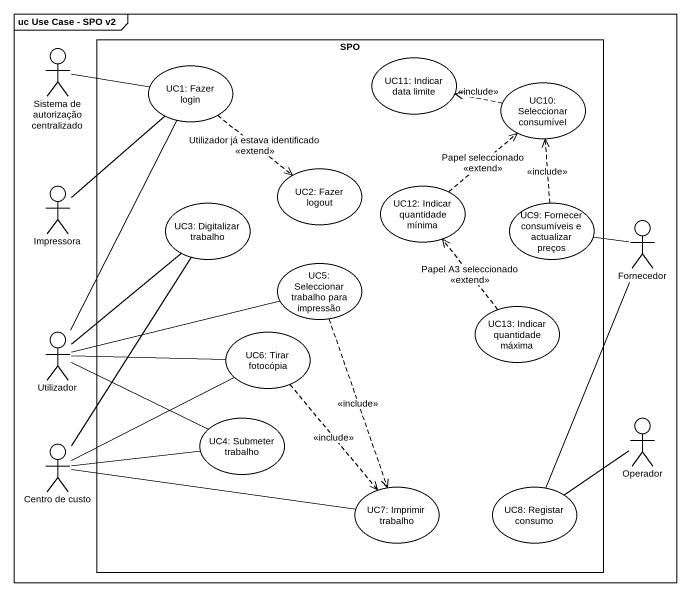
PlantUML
@startuml
mainframe uc Use Case - SPO v2
actor "Sistema de autorização centralizado" as Sistema_de_autorização
rectangle SPO {
  usecase "UC1: Fazer login" as UC1_Fazer_login
  usecase "UC11: Indicar data limite" as UC11_Indicar_data_limite
  usecase "UC10: Seleccionar consumível" as UC10_Seleccionar_consumível
  usecase "UC2: Fazer logout" as UC2_Fazer_logout
  usecase "UC3: Digitalizar trabalho" as UC3_Digitalizar_trabalho
  usecase "UC12: Indicar quantidade mínima" as UC12_Indicar_quantidade
  usecase "UC9: Fornecer consumíveis e actualizar preços" as UC9_Fornecer_consumíveis_e
  usecase "UC5: Seleccionar trabalho para impressão" as UC5_Seleccionar_trabalho
  usecase "UC6: Tirar fotocópia" as UC6_Tirar_fotocópia
  usecase "UC13: Indicar quantidade máxima" as UC13_Indicar_quantidade
  usecase "UC4: Submeter trabalho" as UC4_Submeter_trabalho
  usecase "UC7: Imprimir trabalho" as UC7_Imprimir_trabalho
  usecase "UC8: Registar consumo" as UC8_Registar_consumo
}
actor Impressora
actor Fornecedor
actor Utilizador
actor "Centro de custo" as Centro_de_custo
actor Operador
Sistema_de_autorização -right- UC1_Fazer_login
UC1_Fazer_login ..> UC2_Fazer_logout : Utilizador já estava identificado\n<<extend>>
UC10_Seleccionar_consumível .left.> UC11_Indicar_data_limite : <<include>>
Impressora -up- UC1_Fazer_login
UC12_Indicar_quantidade .up.> UC10_Seleccionar_consumível : Papel seleccionado\n<<extend>>
UC9_Fornecer_consumíveis_e .up.> UC10_Seleccionar_consumível : <<include>>
Fornecedor -left- UC9_Fornecer_consumíveis_e
Fornecedor -- UC8_Registar_consumo
UC5_Seleccionar_trabalho ..> UC7_Imprimir_trabalho : <<include>>
Utilizador -up- UC1_Fazer_login
Utilizador -up- UC3_Digitalizar_trabalho
Utilizador -right- UC5_Seleccionar_trabalho
Utilizador -right- UC6_Tirar_fotocópia
Utilizador -right- UC4_Submeter_trabalho
UC6_Tirar_fotocópia ..> UC7_Imprimir_trabalho : <<include>>
UC13_Indicar_quantidade .up.> UC12_Indicar_quantidade : Papel A3 seleccionado\n<<extend>>
Centro_de_custo -up- UC3_Digitalizar_trabalho
Centro_de_custo -up- UC6_Tirar_fotocópia
Centro_de_custo -right- UC7_Imprimir_trabalho
UC4_Submeter_trabalho -left- Centro_de_custo
Operador -left- UC8_Registar_consumo
@enduml
